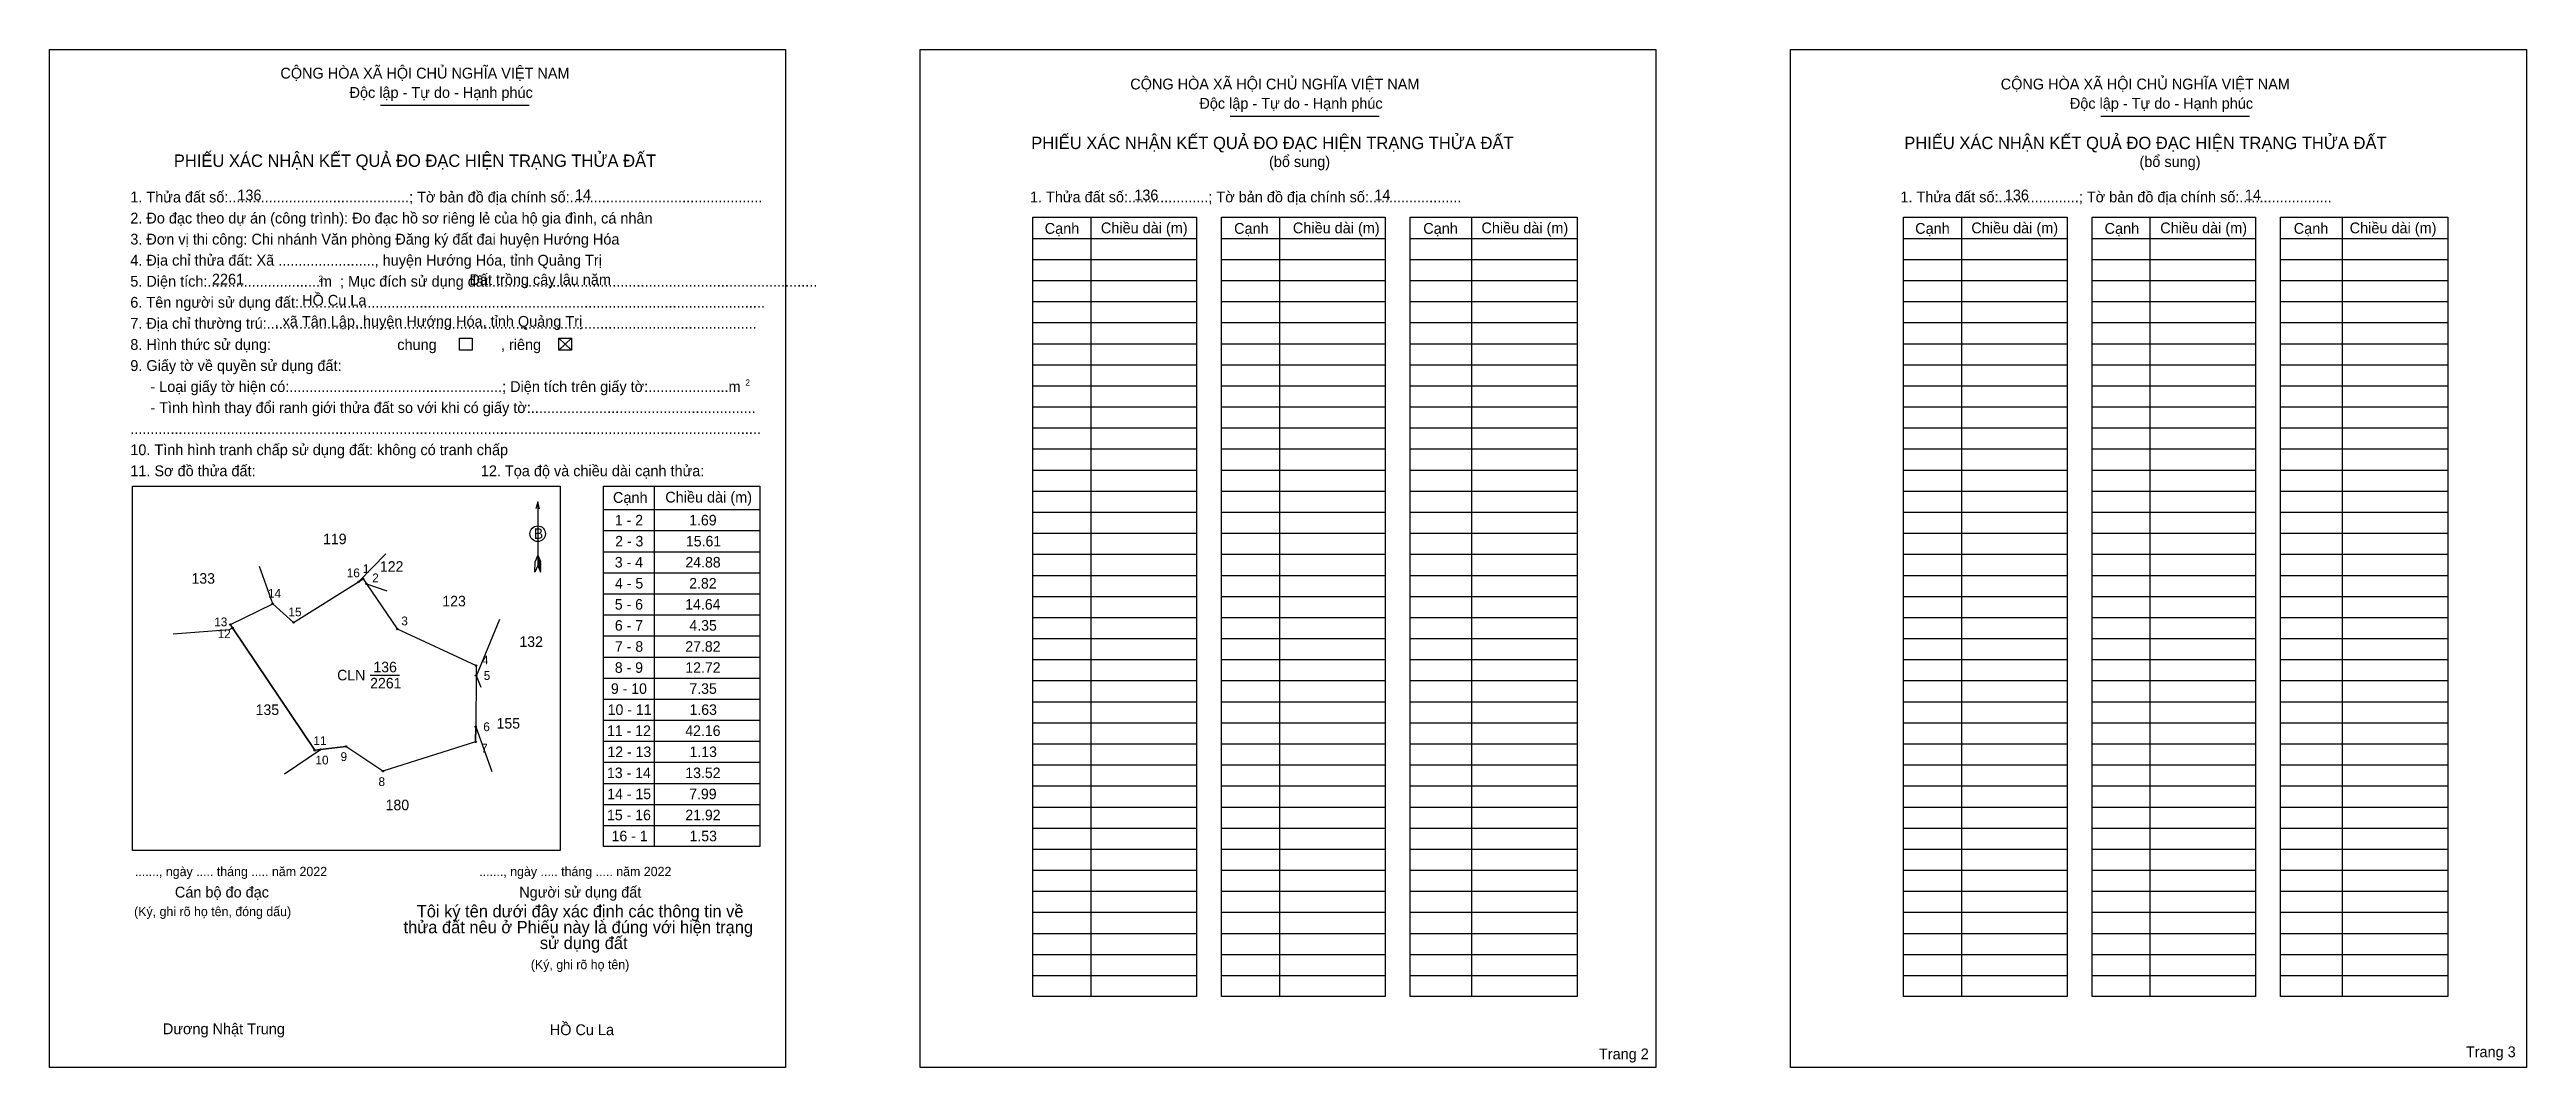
# Model space of a CAD drawing. Extents: x 548045 to 548754, y 1836674 to 1836965.
import ezdxf

# ---------------------------------------------------------------- set-up
doc = ezdxf.new("R2010")
doc.units = 0
for name, color, linetype in [('Level 1', 7, 'Continuous'), ('Level 10', 7, 'Continuous'), ('Level 11', 7, 'Continuous'), ('Level 13', 7, 'Continuous'), ('Level 2', 7, 'Continuous'), ('Level 25', 7, 'Continuous'), ('Level 48', 7, 'Continuous'), ('Level 50', 7, 'Continuous'), ('Level 52', 7, 'Continuous'), ('Level 55', 7, 'Continuous'), ('Level 6', 7, 'Continuous'), ('Level 9', 7, 'Continuous')]:
    doc.layers.add(name, color=color, linetype=linetype)

msp = doc.modelspace()

# ---------------------------------------------------------------- linework, layer by layer
at = {"layer": 'Level 1'}
for p, q in [((548045.41, 1836964.61), (548045.41, 1836964.61)), ((548294.28, 1836964.61), (548294.28, 1836964.61)), ((548140.02, 1836948.68), (548182.57, 1836948.68)), ((548382.99, 1836945.57), (548425.54, 1836945.57)), ((548631.86, 1836945.57), (548674.41, 1836945.57)), ((548343.14, 1836916.64), (548343.14, 1836693.85)), ((548397.05, 1836916.64), (548397.05, 1836693.85)), ((548451.96, 1836916.64), (548451.96, 1836693.85)), ((548592.02, 1836916.64), (548592.02, 1836693.85)), ((548645.93, 1836916.64), (548645.93, 1836693.85)), ((548700.84, 1836916.64), (548700.84, 1836693.85)), ((548326.58, 1836910.62), (548373.35, 1836910.62)), ((548326.58, 1836904.6), (548373.35, 1836904.6)), ((548380.49, 1836910.62), (548427.26, 1836910.62)), ((548380.49, 1836904.6), (548427.26, 1836904.6)), ((548434.4, 1836910.62), (548482.17, 1836910.62)), ((548434.4, 1836904.6), (548482.17, 1836904.6)), ((548575.46, 1836910.62), (548622.23, 1836910.62)), ((548575.46, 1836904.6), (548622.23, 1836904.6)), ((548629.37, 1836910.62), (548676.13, 1836910.62)), ((548629.37, 1836904.6), (548676.13, 1836904.6)), ((548683.28, 1836910.62), (548731.05, 1836910.62)), ((548683.28, 1836904.6), (548731.05, 1836904.6)), ((548326.58, 1836898.57), (548373.35, 1836898.57)), ((548380.49, 1836898.57), (548427.26, 1836898.57)), ((548434.4, 1836898.57), (548482.17, 1836898.57)), ((548575.46, 1836898.57), (548622.23, 1836898.57)), ((548629.37, 1836898.57), (548676.13, 1836898.57)), ((548683.28, 1836898.57), (548731.05, 1836898.57)), ((548326.58, 1836892.55), (548373.35, 1836892.55)), ((548380.49, 1836892.55), (548427.26, 1836892.55)), ((548434.4, 1836892.55), (548482.17, 1836892.55)), ((548575.46, 1836892.55), (548622.23, 1836892.55)), ((548629.37, 1836892.55), (548676.13, 1836892.55)), ((548683.28, 1836892.55), (548731.05, 1836892.55)), ((548326.58, 1836886.53), (548373.35, 1836886.53)), ((548380.49, 1836886.53), (548427.26, 1836886.53)), ((548434.4, 1836886.53), (548482.17, 1836886.53)), ((548575.46, 1836886.53), (548622.23, 1836886.53)), ((548629.37, 1836886.53), (548676.13, 1836886.53)), ((548683.28, 1836886.53), (548731.05, 1836886.53)), ((548191.01, 1836882.07), (548194.63, 1836878.7)), ((548191.01, 1836878.7), (548194.63, 1836882.07)), ((548326.58, 1836880.51), (548373.35, 1836880.51)), ((548380.49, 1836880.51), (548427.26, 1836880.51)), ((548434.4, 1836880.51), (548482.17, 1836880.51)), ((548575.46, 1836880.51), (548622.23, 1836880.51)), ((548629.37, 1836880.51), (548676.13, 1836880.51)), ((548683.28, 1836880.51), (548731.05, 1836880.51)), ((548326.58, 1836874.49), (548373.35, 1836874.49)), ((548380.49, 1836874.49), (548427.26, 1836874.49)), ((548434.4, 1836874.49), (548482.17, 1836874.49)), ((548575.46, 1836874.49), (548622.23, 1836874.49)), ((548629.37, 1836874.49), (548676.13, 1836874.49)), ((548683.28, 1836874.49), (548731.05, 1836874.49)), ((548326.58, 1836868.47), (548373.35, 1836868.47)), ((548326.58, 1836862.45), (548373.35, 1836862.45)), ((548380.49, 1836868.47), (548427.26, 1836868.47)), ((548380.49, 1836862.45), (548427.26, 1836862.45)), ((548434.4, 1836868.47), (548482.17, 1836868.47)), ((548434.4, 1836862.45), (548482.17, 1836862.45)), ((548575.46, 1836868.47), (548622.23, 1836868.47)), ((548575.46, 1836862.45), (548622.23, 1836862.45)), ((548629.37, 1836868.47), (548676.13, 1836868.47)), ((548629.37, 1836862.45), (548676.13, 1836862.45)), ((548683.28, 1836868.47), (548731.05, 1836868.47)), ((548683.28, 1836862.45), (548731.05, 1836862.45)), ((548326.58, 1836856.42), (548373.35, 1836856.42)), ((548380.49, 1836856.42), (548427.26, 1836856.42)), ((548434.4, 1836856.42), (548482.17, 1836856.42)), ((548575.46, 1836856.42), (548622.23, 1836856.42)), ((548629.37, 1836856.42), (548676.13, 1836856.42)), ((548683.28, 1836856.42), (548731.05, 1836856.42)), ((548326.58, 1836850.4), (548373.35, 1836850.4)), ((548380.49, 1836850.4), (548427.26, 1836850.4)), ((548434.4, 1836850.4), (548482.17, 1836850.4)), ((548575.46, 1836850.4), (548622.23, 1836850.4)), ((548629.37, 1836850.4), (548676.13, 1836850.4)), ((548683.28, 1836850.4), (548731.05, 1836850.4)), ((548326.58, 1836844.38), (548373.35, 1836844.38)), ((548380.49, 1836844.38), (548427.26, 1836844.38)), ((548434.4, 1836844.38), (548482.17, 1836844.38)), ((548575.46, 1836844.38), (548622.23, 1836844.38)), ((548629.37, 1836844.38), (548676.13, 1836844.38)), ((548683.28, 1836844.38), (548731.05, 1836844.38)), ((548069.11, 1836839.77), (548069.11, 1836839.77)), ((548184.97, 1836835.27), (548184.97, 1836817.06)), ((548218.24, 1836839.8), (548218.24, 1836736.74)), ((548326.58, 1836838.36), (548373.35, 1836838.36)), ((548380.49, 1836838.36), (548427.26, 1836838.36)), ((548434.4, 1836838.36), (548482.17, 1836838.36)), ((548575.46, 1836838.36), (548622.23, 1836838.36)), ((548629.37, 1836838.36), (548676.13, 1836838.36)), ((548683.28, 1836838.36), (548731.05, 1836838.36)), ((548203.79, 1836833.08), (548248.45, 1836833.08)), ((548203.79, 1836827.06), (548248.45, 1836827.06)), ((548326.58, 1836832.34), (548373.35, 1836832.34)), ((548380.49, 1836832.34), (548427.26, 1836832.34)), ((548434.4, 1836832.34), (548482.17, 1836832.34)), ((548575.46, 1836832.34), (548622.23, 1836832.34)), ((548629.37, 1836832.34), (548676.13, 1836832.34)), ((548683.28, 1836832.34), (548731.05, 1836832.34)), ((548184.97, 1836820.07), (548184.21, 1836818.21)), ((548184.97, 1836820.07), (548185.75, 1836818.21)), ((548184.97, 1836819.81), (548185.75, 1836817.94)), ((548203.79, 1836821.04), (548248.45, 1836821.04)), ((548326.58, 1836826.32), (548373.35, 1836826.32)), ((548326.58, 1836820.3), (548373.35, 1836820.3)), ((548380.49, 1836826.32), (548427.26, 1836826.32)), ((548380.49, 1836820.3), (548427.26, 1836820.3)), ((548434.4, 1836826.32), (548482.17, 1836826.32)), ((548434.4, 1836820.3), (548482.17, 1836820.3)), ((548575.46, 1836826.32), (548622.23, 1836826.32)), ((548575.46, 1836820.3), (548622.23, 1836820.3)), ((548629.37, 1836826.32), (548676.13, 1836826.32)), ((548629.37, 1836820.3), (548676.13, 1836820.3)), ((548683.28, 1836826.32), (548731.05, 1836826.32)), ((548683.28, 1836820.3), (548731.05, 1836820.3)), ((548184.17, 1836815.2), (548184.21, 1836818.21)), ((548184.97, 1836817.06), (548184.17, 1836815.2)), ((548184.97, 1836819.55), (548185.75, 1836817.68)), ((548184.97, 1836819.28), (548185.76, 1836817.41)), ((548184.97, 1836819.01), (548185.76, 1836817.14)), ((548184.97, 1836818.75), (548185.76, 1836816.87)), ((548184.97, 1836818.49), (548185.76, 1836816.6)), ((548184.97, 1836818.23), (548185.77, 1836816.32)), ((548184.97, 1836817.97), (548185.77, 1836816.05)), ((548184.97, 1836817.71), (548185.77, 1836815.78)), ((548184.97, 1836817.45), (548185.78, 1836815.52)), ((548184.97, 1836817.06), (548185.78, 1836815.2)), ((548185.78, 1836815.2), (548185.75, 1836818.21)), ((548203.79, 1836815.02), (548248.45, 1836815.02)), ((548326.58, 1836814.27), (548373.35, 1836814.27)), ((548380.49, 1836814.27), (548427.26, 1836814.27)), ((548434.4, 1836814.27), (548482.17, 1836814.27)), ((548575.46, 1836814.27), (548622.23, 1836814.27)), ((548629.37, 1836814.27), (548676.13, 1836814.27)), ((548683.28, 1836814.27), (548731.05, 1836814.27)), ((548203.79, 1836808.99), (548248.45, 1836808.99)), ((548326.58, 1836808.25), (548373.35, 1836808.25)), ((548380.49, 1836808.25), (548427.26, 1836808.25)), ((548434.4, 1836808.25), (548482.17, 1836808.25)), ((548575.46, 1836808.25), (548622.23, 1836808.25)), ((548629.37, 1836808.25), (548676.13, 1836808.25)), ((548683.28, 1836808.25), (548731.05, 1836808.25)), ((548203.79, 1836802.97), (548248.45, 1836802.97)), ((548326.58, 1836802.23), (548373.35, 1836802.23)), ((548380.49, 1836802.23), (548427.26, 1836802.23)), ((548434.4, 1836802.23), (548482.17, 1836802.23)), ((548575.46, 1836802.23), (548622.23, 1836802.23)), ((548629.37, 1836802.23), (548676.13, 1836802.23)), ((548683.28, 1836802.23), (548731.05, 1836802.23)), ((548203.79, 1836796.95), (548248.45, 1836796.95)), ((548326.58, 1836796.21), (548373.35, 1836796.21)), ((548380.49, 1836796.21), (548427.26, 1836796.21)), ((548434.4, 1836796.21), (548482.17, 1836796.21)), ((548575.46, 1836796.21), (548622.23, 1836796.21)), ((548629.37, 1836796.21), (548676.13, 1836796.21)), ((548683.28, 1836796.21), (548731.05, 1836796.21)), ((548203.79, 1836790.93), (548248.45, 1836790.93)), ((548203.79, 1836784.91), (548248.45, 1836784.91)), ((548326.58, 1836790.19), (548373.35, 1836790.19)), ((548380.49, 1836790.19), (548427.26, 1836790.19)), ((548434.4, 1836790.19), (548482.17, 1836790.19)), ((548575.46, 1836790.19), (548622.23, 1836790.19)), ((548629.37, 1836790.19), (548676.13, 1836790.19)), ((548683.28, 1836790.19), (548731.05, 1836790.19)), ((548203.79, 1836778.89), (548248.45, 1836778.89)), ((548326.58, 1836784.17), (548373.35, 1836784.17)), ((548326.58, 1836778.15), (548373.35, 1836778.15)), ((548380.49, 1836784.17), (548427.26, 1836784.17)), ((548380.49, 1836778.15), (548427.26, 1836778.15)), ((548434.4, 1836784.17), (548482.17, 1836784.17)), ((548434.4, 1836778.15), (548482.17, 1836778.15)), ((548575.46, 1836784.17), (548622.23, 1836784.17)), ((548575.46, 1836778.15), (548622.23, 1836778.15)), ((548629.37, 1836784.17), (548676.13, 1836784.17)), ((548629.37, 1836778.15), (548676.13, 1836778.15)), ((548683.28, 1836784.17), (548731.05, 1836784.17)), ((548683.28, 1836778.15), (548731.05, 1836778.15)), ((548203.79, 1836772.87), (548248.45, 1836772.87)), ((548326.58, 1836772.12), (548373.35, 1836772.12)), ((548380.49, 1836772.12), (548427.26, 1836772.12)), ((548434.4, 1836772.12), (548482.17, 1836772.12)), ((548575.46, 1836772.12), (548622.23, 1836772.12)), ((548629.37, 1836772.12), (548676.13, 1836772.12)), ((548683.28, 1836772.12), (548731.05, 1836772.12)), ((548203.79, 1836766.84), (548248.45, 1836766.84)), ((548326.58, 1836766.1), (548373.35, 1836766.1)), ((548380.49, 1836766.1), (548427.26, 1836766.1)), ((548434.4, 1836766.1), (548482.17, 1836766.1)), ((548575.46, 1836766.1), (548622.23, 1836766.1)), ((548629.37, 1836766.1), (548676.13, 1836766.1)), ((548683.28, 1836766.1), (548731.05, 1836766.1)), ((548203.79, 1836760.82), (548248.45, 1836760.82)), ((548326.58, 1836760.08), (548373.35, 1836760.08)), ((548380.49, 1836760.08), (548427.26, 1836760.08)), ((548434.4, 1836760.08), (548482.17, 1836760.08)), ((548575.46, 1836760.08), (548622.23, 1836760.08)), ((548629.37, 1836760.08), (548676.13, 1836760.08)), ((548683.28, 1836760.08), (548731.05, 1836760.08)), ((548203.79, 1836754.8), (548248.45, 1836754.8)), ((548326.58, 1836754.06), (548373.35, 1836754.06)), ((548380.49, 1836754.06), (548427.26, 1836754.06)), ((548434.4, 1836754.06), (548482.17, 1836754.06)), ((548575.46, 1836754.06), (548622.23, 1836754.06)), ((548629.37, 1836754.06), (548676.13, 1836754.06)), ((548683.28, 1836754.06), (548731.05, 1836754.06)), ((548203.79, 1836748.78), (548248.45, 1836748.78)), ((548203.79, 1836742.76), (548248.45, 1836742.76)), ((548326.58, 1836748.04), (548373.35, 1836748.04)), ((548326.58, 1836742.02), (548373.35, 1836742.02)), ((548380.49, 1836748.04), (548427.26, 1836748.04)), ((548380.49, 1836742.02), (548427.26, 1836742.02)), ((548434.4, 1836748.04), (548482.17, 1836748.04)), ((548434.4, 1836742.02), (548482.17, 1836742.02)), ((548575.46, 1836748.04), (548622.23, 1836748.04)), ((548575.46, 1836742.02), (548622.23, 1836742.02)), ((548629.37, 1836748.04), (548676.13, 1836748.04)), ((548629.37, 1836742.02), (548676.13, 1836742.02)), ((548683.28, 1836748.04), (548731.05, 1836748.04)), ((548683.28, 1836742.02), (548731.05, 1836742.02)), ((548191.41, 1836735.58), (548191.41, 1836735.58)), ((548326.58, 1836736), (548373.35, 1836736)), ((548380.49, 1836736), (548427.26, 1836736)), ((548434.4, 1836736), (548482.17, 1836736)), ((548575.46, 1836736), (548622.23, 1836736)), ((548629.37, 1836736), (548676.13, 1836736)), ((548683.28, 1836736), (548731.05, 1836736)), ((548326.58, 1836729.97), (548373.35, 1836729.97)), ((548380.49, 1836729.97), (548427.26, 1836729.97)), ((548434.4, 1836729.97), (548482.17, 1836729.97)), ((548575.46, 1836729.97), (548622.23, 1836729.97)), ((548629.37, 1836729.97), (548676.13, 1836729.97)), ((548683.28, 1836729.97), (548731.05, 1836729.97)), ((548326.58, 1836723.95), (548373.35, 1836723.95)), ((548380.49, 1836723.95), (548427.26, 1836723.95)), ((548434.4, 1836723.95), (548482.17, 1836723.95)), ((548575.46, 1836723.95), (548622.23, 1836723.95)), ((548629.37, 1836723.95), (548676.13, 1836723.95)), ((548683.28, 1836723.95), (548731.05, 1836723.95)), ((548326.58, 1836717.93), (548373.35, 1836717.93)), ((548380.49, 1836717.93), (548427.26, 1836717.93)), ((548434.4, 1836717.93), (548482.17, 1836717.93)), ((548575.46, 1836717.93), (548622.23, 1836717.93)), ((548629.37, 1836717.93), (548676.13, 1836717.93)), ((548683.28, 1836717.93), (548731.05, 1836717.93)), ((548326.58, 1836711.91), (548373.35, 1836711.91)), ((548380.49, 1836711.91), (548427.26, 1836711.91)), ((548434.4, 1836711.91), (548482.17, 1836711.91)), ((548575.46, 1836711.91), (548622.23, 1836711.91)), ((548629.37, 1836711.91), (548676.13, 1836711.91)), ((548683.28, 1836711.91), (548731.05, 1836711.91)), ((548326.58, 1836705.89), (548373.35, 1836705.89)), ((548326.58, 1836699.87), (548373.35, 1836699.87)), ((548380.49, 1836705.89), (548427.26, 1836705.89)), ((548380.49, 1836699.87), (548427.26, 1836699.87)), ((548434.4, 1836705.89), (548482.17, 1836705.89)), ((548434.4, 1836699.87), (548482.17, 1836699.87)), ((548575.46, 1836705.89), (548622.23, 1836705.89)), ((548575.46, 1836699.87), (548622.23, 1836699.87)), ((548629.37, 1836705.89), (548676.13, 1836705.89)), ((548629.37, 1836699.87), (548676.13, 1836699.87)), ((548683.28, 1836705.89), (548731.05, 1836705.89)), ((548683.28, 1836699.87), (548731.05, 1836699.87)), ((548255.83, 1836673.57), (548255.83, 1836673.57)), ((548504.7, 1836673.57), (548504.7, 1836673.57))]:
    msp.add_line(p, q, dxfattribs=at)
for points in [[(548326.58, 1836916.64), (548373.35, 1836916.64), (548373.35, 1836693.85), (548326.58, 1836693.85)], [(548380.49, 1836916.64), (548427.26, 1836916.64), (548427.26, 1836693.85), (548380.49, 1836693.85)], [(548434.4, 1836916.64), (548482.17, 1836916.64), (548482.17, 1836693.85), (548434.4, 1836693.85)], [(548575.46, 1836916.64), (548622.23, 1836916.64), (548622.23, 1836693.85), (548575.46, 1836693.85)], [(548629.37, 1836916.64), (548676.13, 1836916.64), (548676.13, 1836693.85), (548629.37, 1836693.85)], [(548683.28, 1836916.64), (548731.05, 1836916.64), (548731.05, 1836693.85), (548683.28, 1836693.85)], [(548069.11, 1836839.77), (548191.41, 1836839.77), (548191.41, 1836735.58), (548069.11, 1836735.58)], [(548203.79, 1836839.8), (548248.45, 1836839.8), (548248.45, 1836736.74), (548203.79, 1836736.74)]]:
    msp.add_lwpolyline(points, close=True, dxfattribs=at)
msp.add_lwpolyline([(548185.49, 1836833.33), (548184.97, 1836835.27), (548184.45, 1836833.33)], dxfattribs=at)
msp.add_circle((548184.97, 1836826.17), 2.22, dxfattribs=at)
at = {"layer": 'Level 10'}
msp.add_lwpolyline([(548097.11, 1836800.19), (548109.24, 1836806.15), (548115.19, 1836800.81), (548133.77, 1836812.44), (548135.07, 1836813.25), (548136.02, 1836811.85), (548144.8, 1836798.94), (548167.36, 1836788.46), (548167.34, 1836785.64), (548167.26, 1836771), (548167.24, 1836766.65), (548140.71, 1836758.27), (548130.15, 1836765.37), (548122.85, 1836764.45), (548121.24, 1836764.25), (548097.74, 1836799.25)], close=True, dxfattribs=at)
at = {"layer": 'Level 11'}
for centre in [(548133.77, 1836812.44), (548135.07, 1836813.25), (548109.24, 1836806.15), (548136.02, 1836811.85), (548097.11, 1836800.19), (548097.11, 1836800.19), (548097.74, 1836799.25), (548115.19, 1836800.81), (548144.8, 1836798.94), (548167.34, 1836785.64), (548167.36, 1836788.46), (548167.26, 1836771), (548121.24, 1836764.25), (548122.85, 1836764.45), (548130.15, 1836765.37), (548167.24, 1836766.65), (548140.71, 1836758.27)]:
    msp.add_circle(centre, 0.201, dxfattribs=at)
at = {"layer": 'Level 2'}
for points in [[(548045.41, 1836964.61), (548255.83, 1836964.61), (548255.83, 1836673.57), (548045.41, 1836673.57)], [(548294.28, 1836964.61), (548504.7, 1836964.61), (548504.7, 1836673.57), (548294.28, 1836673.57)], [(548543.16, 1836964.61), (548753.58, 1836964.61), (548753.58, 1836673.57), (548543.16, 1836673.57)]]:
    msp.add_lwpolyline(points, close=True, dxfattribs=at)
at = {"layer": 'Level 25'}
for p, q in [((548115.19, 1836800.81), (548133.77, 1836812.44)), ((548097.74, 1836799.25), (548121.24, 1836764.25)), ((548167.24, 1836766.65), (548167.26, 1836771)), ((548121.24, 1836764.25), (548122.85, 1836764.45)), ((548122.85, 1836764.45), (548130.15, 1836765.37))]:
    msp.add_line(p, q, dxfattribs=at)
at = {"layer": 'Level 50'}
for points in [[(548162.58, 1836882.07), (548166.2, 1836882.07), (548166.2, 1836878.7), (548162.58, 1836878.7)], [(548191.01, 1836882.07), (548194.63, 1836882.07), (548194.63, 1836878.7), (548191.01, 1836878.7)]]:
    msp.add_lwpolyline(points, close=True, dxfattribs=at)
at = {"layer": 'Level 9'}
for p, q in [((548133.91, 1836812.58), (548141.6, 1836820.47)), ((548109.24, 1836806.15), (548105.45, 1836816.79)), ((548136.02, 1836811.85), (548141.84, 1836809.84)), ((548096.9, 1836798.72), (548080.78, 1836797.45)), ((548097.74, 1836799.25), (548096.9, 1836798.72)), ((548167.51, 1836785.56), (548174.17, 1836801.72)), ((548137.07, 1836785.76), (548145.43, 1836785.76)), ((548167.34, 1836785.64), (548167.51, 1836785.56)), ((548167.51, 1836785.56), (548167.34, 1836785.64)), ((548168.77, 1836782.21), (548167.51, 1836785.56)), ((548167.26, 1836771), (548171.88, 1836758.21)), ((548112.61, 1836757.51), (548122.85, 1836764.45))]:
    msp.add_line(p, q, dxfattribs=at)

# ---------------------------------------------------------------- texts
at = {"layer": 'Level 1'}
for s, height, p in [('CỘNG HÒA XÃ HỘI CHỦ NGHĨA VIỆT NAM', 3.0908, (548111.41, 1836956.31)), ('CỘNG HÒA XÃ HỘI CHỦ NGHĨA VIỆT NAM', 3.0908, (548354.39, 1836953.2)), ('CỘNG HÒA XÃ HỘI CHỦ NGHĨA VIỆT NAM', 3.0908, (548603.26, 1836953.2)), ('Độc lập - Tự do - Hạnh phúc', 3.0908, (548131.18, 1836950.79)), ('Độc lập - Tự do - Hạnh phúc', 3.0908, (548374.16, 1836947.68)), ('Độc lập - Tự do - Hạnh phúc', 3.0908, (548623.03, 1836947.68)), ('PHIẾU XÁC NHẬN KẾT QUẢ ĐO ĐẠC HIỆN TRẠNG THỬA ĐẤT', 3.5327, (548326.08, 1836936.15)), ('PHIẾU XÁC NHẬN KẾT QUẢ ĐO ĐẠC HIỆN TRẠNG THỬA ĐẤT', 3.5327, (548575.69, 1836936.15)), ('PHIẾU XÁC NHẬN KẾT QUẢ ĐO ĐẠC HIỆN TRẠNG THỬA ĐẤT', 3.5327, (548080.95, 1836931.07)), ('(bổ sung)', 3.091, (548394.07, 1836931.02)), ('(bổ sung)', 3.091, (548642.94, 1836931.02)), ('1. Thửa đất số:.............................................; Tờ bản đồ địa chính số:................................................', 3.09082, (548068.5, 1836920.89)), ('1. Thửa đất số:....................; Tờ bản đồ địa chính số:.......................', 3.0908, (548325.71, 1836920.92)), ('1. Thửa đất số:....................; Tờ bản đồ địa chính số:.......................', 3.0908, (548574.59, 1836920.92)), ('3. Đơn vị thi công: Chi nhánh Văn phòng Đăng ký đất đai huyện Hướng Hóa', 3.0908, (548068.5, 1836908.85)), ('2. Đo đạc theo dự án (công trình): Đo đạc hồ sơ riêng lẻ của hộ gia đình, cá nhân', 3.0908, (548068.5, 1836914.87)), ('Cạnh', 3.091, (548329.93, 1836911.92)), ('Chiều dài (m)', 3.0908, (548345.99, 1836912.07)), ('Cạnh', 3.091, (548384.09, 1836911.92)), ('Chiều dài (m)', 3.0908, (548400.89, 1836912.07)), ('Cạnh', 3.091, (548438.17, 1836911.92)), ('Chiều dài (m)', 3.0908, (548454.8, 1836912.07)), ('Cạnh', 3.091, (548578.81, 1836911.92)), ('Chiều dài (m)', 3.0908, (548594.86, 1836912.07)), ('Cạnh', 3.091, (548632.97, 1836911.92)), ('Chiều dài (m)', 3.0908, (548648.88, 1836912.07)), ('Cạnh', 3.091, (548687.04, 1836911.92)), ('Chiều dài (m)', 3.0908, (548703.04, 1836912.07)), ('4. Địa chỉ thửa đất: Xã ........................, huyện Hướng Hóa, tỉnh Quảng Trị', 3.0908, (548068.5, 1836902.83)), ('5. Diện tích:............................m  ; Mục đích sử dụng đất:.................................................................................', 3.09082, (548068.5, 1836896.81)), ('2', 1.77, (548122.29, 1836898.21)), ('6. Tên người sử dụng đất:....................................................................................................................', 3.09082, (548068.5, 1836890.79)), ('7. Địa chỉ thường trú:..........................................................................................................................', 3.09082, (548068.5, 1836884.77)), ('chung                , riêng', 3.0908, (548144.83, 1836878.71)), ('9. Giấy tờ về quyền sử dụng đất:', 3.0908, (548068.5, 1836872.72)), ('     - Loại giấy tờ hiện có:.....................................................; Diện tích trên giấy tờ:....................m', 3.09082, (548068.5, 1836866.7)), ('2', 1.77, (548244.36, 1836868.51)), ('     - Tình hình thay đổi ranh giới thửa đất so với khi có giấy tờ:........................................................', 3.09082, (548068.5, 1836860.68)), ('.............................................................................................................................................................', 3.09082, (548068.5, 1836854.66)), ('10. Tình hình tranh chấp sử dụng đất: không có tranh chấp', 3.0908, (548068.5, 1836848.64)), ('11. Sơ đồ thửa đất:', 3.0908, (548068.5, 1836842.62)), ('12. Tọa độ và chiều dài cạnh thửa:', 3.0908, (548168.72, 1836842.62)), ('Cạnh', 3.091, (548206.5, 1836834.99)), ('Chiều dài (m)', 3.0908, (548221.45, 1836835.09)), ('B', 3.01, (548183.86, 1836824.7)), ('......., ngày ..... tháng ..... năm 2022', 2.6494, (548069.81, 1836728.28)), ('......., ngày ..... tháng ..... năm 2022', 2.6494, (548168.25, 1836728.28)), ('Cán bộ đo đạc', 3.0908, (548081.25, 1836722.16)), ('Người sử dụng đất', 3.0908, (548179.7, 1836722.16)), ('(Ký, ghi rõ họ tên, đóng dấu)', 2.6494, (548069.58, 1836716.84)), ('thửa đất nêu ở Phiếu này là đúng với hiện trạng', 3.5123, (548146.63, 1836711.95)), ('Tôi ký tên dưới đây xác định các thông tin về', 3.5123, (548150.39, 1836716.49)), ('sử dụng đất', 3.5123, (548185.6, 1836707.43)), ('(Ký, ghi rõ họ tên)', 2.6494, (548183.01, 1836701.67)), ('Dương Nhật Trung', 3.0908, (548077.81, 1836683.08)), ('Trang 2', 3.091, (548488.4, 1836675.9)), ('Trang 3', 3.091, (548736.25, 1836676.51))]:
    msp.add_text(s, height=height, dxfattribs=at).set_placement(p)
at = {"layer": 'Level 13'}
for s, p in [('CLN', (548127.64, 1836784.25)), ('2261', (548137.07, 1836781.95)), ('136', (548138, 1836786.56))]:
    msp.add_text(s, height=3.011, dxfattribs=at).set_placement(p)
at = {"layer": 'Level 48'}
msp.add_text('8. Hình thức sử dụng:', height=3.0909, dxfattribs=at).set_placement((548068.5, 1836878.74))
at = {"layer": 'Level 52'}
for s, p in [('1 - 2', (548207.03, 1836828.56)), ('1.69', (548228.29, 1836828.56)), ('119', (548123.61, 1836823.18)), ('2 - 3', (548207.12, 1836822.54)), ('15.61', (548227.36, 1836822.54)), ('133', (548085.99, 1836811.89)), ('122', (548139.86, 1836815.31)), ('3 - 4', (548207.02, 1836816.52)), ('4 - 5', (548207.09, 1836810.5)), ('24.88', (548227.21, 1836816.52)), ('2.82', (548228.29, 1836810.5)), ('123', (548157.71, 1836805.41)), ('5 - 6', (548207.02, 1836804.48)), ('14.64', (548227.16, 1836804.48)), ('6 - 7', (548207.04, 1836798.46)), ('4.35', (548228.35, 1836798.46)), ('132', (548179.75, 1836793.82)), ('7 - 8', (548207.07, 1836792.43)), ('27.82', (548227.18, 1836792.43)), ('8 - 9', (548207.03, 1836786.41)), ('12.72', (548227.18, 1836786.41)), ('135', (548104.33, 1836774.35)), ('10 - 11', (548204.99, 1836774.37)), ('9 - 10', (548205.91, 1836780.39)), ('7.35', (548228.35, 1836780.39)), ('1.63', (548228.38, 1836774.37)), ('155', (548173.21, 1836770.46)), ('11 - 12', (548204.81, 1836768.35)), ('42.16', (548227.17, 1836768.35)), ('12 - 13', (548204.9, 1836762.33)), ('1.13', (548228.38, 1836762.33)), ('13 - 14', (548204.79, 1836756.31)), ('13.52', (548227.18, 1836756.31)), ('180', (548141.5, 1836747.13)), ('14 - 15', (548204.86, 1836750.28)), ('7.99', (548228.29, 1836750.28)), ('15 - 16', (548204.8, 1836744.26)), ('21.92', (548227.18, 1836744.26)), ('16 - 1', (548206.1, 1836738.24)), ('1.53', (548228.38, 1836738.24))]:
    msp.add_text(s, height=3.011, dxfattribs=at).set_placement(p)
at = {"layer": 'Level 55'}
for s, p in [('16', (548133.7, 1836812.44)), ('1', (548135.04, 1836813.25)), ('14', (548109.17, 1836806.15)), ('2', (548135.99, 1836811.85)), ('13', (548097.04, 1836800.19)), ('12', (548097.67, 1836799.25)), ('15', (548115.12, 1836800.81)), ('3', (548144.77, 1836798.94)), ('5', (548167.31, 1836785.64)), ('4', (548167.33, 1836788.46)), ('6', (548167.23, 1836771)), ('11', (548121.17, 1836764.25)), ('10', (548122.78, 1836764.45)), ('9', (548130.12, 1836765.37)), ('7', (548167.21, 1836766.65)), ('8', (548140.68, 1836758.27))]:
    msp.add_text(s, height=0.1, dxfattribs=at).set_placement(p)
at = {"layer": 'Level 6'}
for s, p in [('136', (548099.11, 1836921.47)), ('14', (548195.63, 1836921.52)), ('136', (548355.54, 1836921.47)), ('14', (548424.2, 1836921.49)), ('136', (548604.42, 1836921.47)), ('14', (548673.07, 1836921.49)), ('2261', (548091.84, 1836897.41)), ('Đất trồng cây lâu năm', (548165.48, 1836897.29)), ('HỒ Cu La', (548117.62, 1836891.37)), (', xã Tân Lập, huyện Hướng Hóa, tỉnh Quảng Trị', (548109.74, 1836885.34)), ('HỒ Cu La', (548188.42, 1836682.81))]:
    msp.add_text(s, height=3.091, dxfattribs=at).set_placement(p)
at = {"layer": 'Level 9'}
for s, height, p in [('16', 2.509, (548130.39, 1836813.73)), ('1', 2.51, (548134.99, 1836814.94)), ('2', 2.51, (548137.66, 1836812.29)), ('14', 2.509, (548107.86, 1836807.88)), ('13', 2.509, (548092.5, 1836799.71)), ('12', 2.509, (548093.47, 1836796.32)), ('15', 2.509, (548113.72, 1836802.56)), ('3', 2.51, (548145.98, 1836799.98)), ('4', 2.51, (548169.04, 1836788.82)), ('5', 2.51, (548169.55, 1836784.37)), ('6', 2.51, (548169.42, 1836769.73)), ('11', 2.509, (548120.86, 1836765.74)), ('9', 2.51, (548128.61, 1836761.19)), ('7', 2.51, (548168.82, 1836763.61)), ('10', 2.509, (548121.44, 1836760.21)), ('8', 2.51, (548139.46, 1836754.04))]:
    msp.add_text(s, height=height, dxfattribs=at).set_placement(p)

doc.saveas('drawing.dxf')
